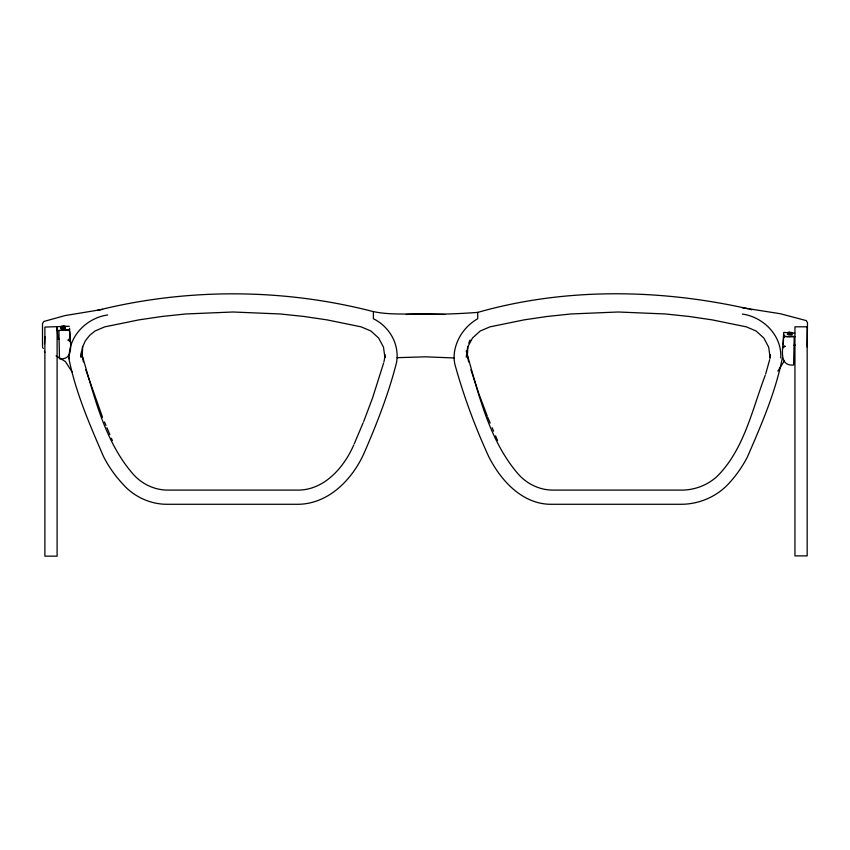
<?xml version="1.0" encoding="UTF-8"?>
<svg xmlns="http://www.w3.org/2000/svg" width="850" height="850" viewBox="0 0 850 850"><rect width="100%" height="100%" fill="white"/><g stroke="black" fill="none" stroke-linecap="round" stroke-linejoin="round"><path stroke-width="1.27" d="M69.243 358.785C67.947 336.632 86.488 317.921 107.674 314.967M466.214 357.297L467.638 347.14L472.494 338.024L480.218 331.001L489.919 326.868L523.972 319.897L547.368 316.444L570.881 313.969L618.152 311.993L665.412 313.969L688.936 316.444L712.321 319.897L746.385 326.868L756.086 331.001L763.81 338.024L768.666 347.14L770.089 357.297L770.089 354.769M783.626 334.433C783.923 338.746 792.221 335.516 795.196 336.653M789.097 332.361L789.554 333.317L789.097 332.361L790.266 332.807C792.827 332.254 792.763 333.976 790.245 333.296L787.706 332.881L787.876 333.561L791.01 333.561M787.897 333.072L789.746 333.508A2.592 0.648 2.3 0 1 787.44 332.956L787.387 332.796A2.592 0.648 2.3 0 1 788.715 332.308L790.022 332.276A2.592 0.648 2.3 0 1 792.529 332.892L792.572 333.072A2.592 0.648 2.3 0 1 791.616 333.487L790.457 332.998L792.253 332.945M789.767 333.019L790.287 334.029L790.989 333.519M782.329 357.956C775.551 392.201 761.377 424.713 747.554 456.631C742.464 466.629 735.941 475.894 728.269 484.086C716.21 496.921 698.742 504.273 681.169 504.284L552.266 504.284C522.952 504.964 500.937 480.877 488.739 456.631C475.405 427.624 464.238 397.577 455.589 366.839C453.422 360.124 453.741 352.952 455.77 346.248C459.149 334.666 467.266 324.679 477.721 318.729L477.721 312.396C565.303 287.428 659.844 288.904 748.361 308.848M783.498 334.932C783.796 345.599 777.208 366.488 793.602 365.001L794.208 336.823L785.028 336.398L783.466 337.939M385.167 355.332L383.956 361.898M769.909 358.647L770.355 355.332M82.726 346.492L82.184 355.332L83.406 361.898M467.914 346.492L467.373 355.332L468.594 361.898M769.654 359.731L765.669 374.011M383.605 363.109L372.566 397.938L363.683 421.547M765.255 375.264C752.112 409.785 744.196 449.321 717.156 476.329C707.614 485.169 694.662 490.11 681.668 490.099L553.191 490.099C539.814 490.206 526.788 483.958 518.086 473.864C488.877 440.194 478.274 392.647 466.214 350.965M468.775 343.209L470.018 340.043M354.333 443.636L363.194 422.716M777.888 371.121L784.369 360.878M353.844 444.805C343.804 467.851 323.744 490.864 296.48 490.099L168.002 490.099C154.626 490.206 141.599 483.958 132.898 473.864C103.594 440.056 93.776 393.826 81.175 352.091M807.139 347.002L807.5 322.692L806.257 320.588L780.385 313.746L742.326 307.732M62.836 326.634L60.839 326.772L62.645 326.825L62.124 327.834L65.418 327.207L62.857 327.133L63.314 326.166L64.005 326.188L63.537 327.154L65.418 327.207M62.751 327.409L61.487 327.324A2.592 0.648 -2.3 0 1 60.541 326.899L60.573 326.719A2.592 0.648 -2.3 0 1 63.081 326.113L64.388 326.145A2.592 0.648 -2.3 0 1 65.705 326.623L65.662 326.783A2.592 0.648 -2.3 0 1 63.431 327.388L62.645 326.825M62.061 327.388L65.397 326.708M784.199 346.545L783.466 347.809L783.551 346.184L785.241 346.258L784.593 346.354M795.175 345.089L793.942 345.238M97.059 310.473C185.736 288.288 280.192 288.288 368.868 310.473C386.973 315.605 406.757 313.342 425.553 314.362C442.967 314.351 460.371 313.703 477.721 312.396M69.222 338.364L70.104 337.971L69.7 331.394M102.606 309.379L65.025 315.584L43.743 321.491L42.5 323.595L42.5 346.587M69.339 326.251L44.88 327.069L44.88 556.155L57.109 556.155L57.109 327.069L57.279 330.214L58.076 330.501L68.701 329.789L69.498 329.439L69.477 328.259M406.289 314.468L425.553 313.756L444.816 314.468M397.141 357.68L425.563 356.83L453.964 357.956M59.149 339.065L57.874 338.842L57.322 330.214M69.434 331.096C70.348 329.853 60.775 330.013 58.894 330.65L59.5 358.828C75.894 360.315 69.296 339.437 69.594 328.759M790.298 333.54L792.242 333.434M44.88 336.6L44.476 344.144M44.88 352.442L44.476 351.348M788.651 332.743L783.753 332.414L783.286 344.377M792.317 332.987L794.761 333.158M742.326 314.064C763.513 317.018 782.053 335.718 780.757 357.882M749.636 309.145L751.846 309.814M56.036 355.863L65.354 361.505L72.112 372.024M68.903 340.382L67.851 340.096L69.541 340.011L69.626 341.647L69.222 340.669M43.286 348.457L42.659 347.491M487.73 417.318L490.174 423.098M492.129 427.72L493.606 431.194M495.571 435.848L497.579 440.587M104.497 421.94L105.963 425.404M106.941 427.72L109.884 434.658M111.382 438.217L112.391 440.587M479.283 394.868L487.284 416.128M102.542 417.318L85.733 369.739M470.921 369.739L478.837 393.688M68.776 357.956C75.554 392.201 89.739 424.713 103.551 456.631C108.641 466.608 115.143 475.851 122.804 484.033C133.832 496.666 150.269 504.348 167.078 504.284L295.981 504.284C328.058 505.091 352.931 479.219 364.756 451.616C377.251 422.758 388.694 393.274 396.483 362.748C397.609 357.223 397.226 351.507 395.888 346.056C392.838 334.22 384.328 324.094 373.384 318.729L373.384 312.396M384.901 354.769L384.901 357.297L383.478 347.14L378.622 338.024L370.897 331.001L361.186 326.868L327.133 319.897L303.748 316.444L280.224 313.969L232.964 311.993L185.693 313.969L162.18 316.444L138.784 319.897L104.731 326.868L95.03 331.001L89.601 335.399L85.329 340.871L82.45 347.14L81.026 357.297L81.026 353.504M65.514 328.429A2.592 0.648 -2.3 0 1 65.163 328.578M64.685 328.706A2.592 0.648 -2.3 0 1 63.484 328.865L62.146 328.865A2.592 0.648 -2.3 0 1 61.551 328.801M60.743 328.546A2.592 0.648 -2.3 0 1 60.605 328.376M792.359 334.719A2.592 0.648 2.3 0 1 790.957 335.038L789.607 335.038A2.592 0.648 2.3 0 1 788.418 334.879M787.376 334.433A2.592 0.648 2.3 0 1 787.334 334.273M807.171 326.804L794.941 326.804L794.941 555.889L807.171 555.889L807.171 326.804"/></g></svg>
